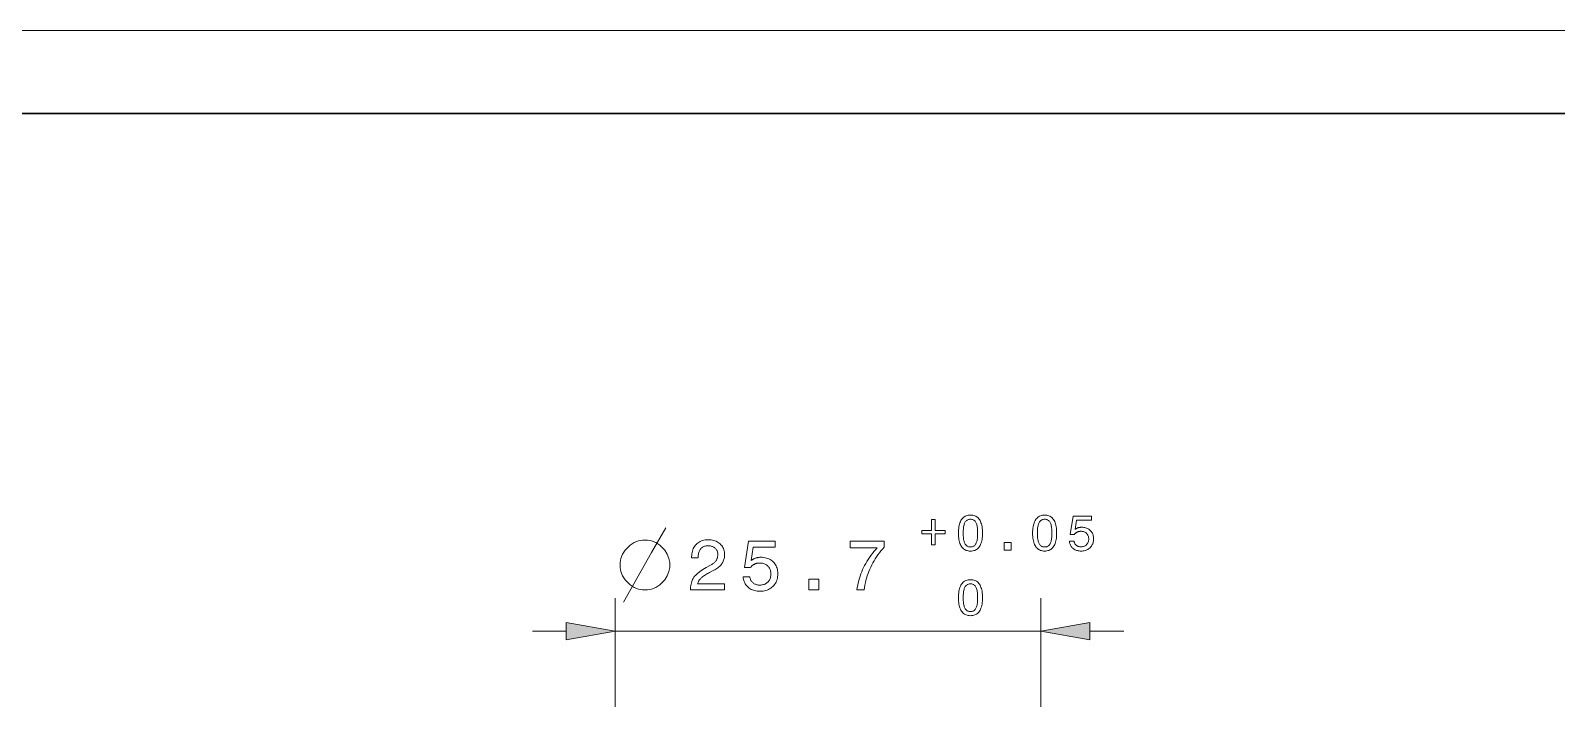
# Model space of a CAD drawing. Extents: x 0 to 297, y 0 to 530.
# Drawn here: x 60.5 to 152.6, y 379.7 to 420 of the extents above; entities that cross this region are included whole.
import ezdxf

# ---------------------------------------------------------------- set-up
doc = ezdxf.new("R2010")
doc.units = 0

msp = doc.modelspace()

# ---------------------------------------------------------------- linework, layer by layer
at = {"color": 7, "lineweight": 13}
for p, q in [((0, 420), (297, 420)), ((95.807, 383.745), (121.507, 383.745))]:
    msp.add_line(p, q, dxfattribs=at)
at = {"color": 7, "lineweight": 30}
msp.add_line((20, 415), (292, 415), dxfattribs=at)
at = {"color": 7, "lineweight": 13, "ltscale": 0.323801}
for p, q in [((95.807, 372.793), (95.807, 385.745)), ((121.507, 372.793), (121.507, 385.745))]:
    msp.add_line(p, q, dxfattribs=at)
at = {"color": 7, "lineweight": 13, "ltscale": 0.051139}
for p, q in [((90.807, 383.745), (92.852, 383.745)), ((124.461, 383.745), (126.507, 383.745))]:
    msp.add_line(p, q, dxfattribs=at)
at = {"color": 7, "lineweight": 13}
for points in [[(116.522, 389.669), (116.524, 389.773), (116.53, 389.872), (116.539, 389.966), (116.552, 390.054), (116.569, 390.138), (116.589, 390.216), (116.613, 390.29), (116.641, 390.358), (116.673, 390.422), (116.708, 390.48), (116.747, 390.533), (116.789, 390.58), (116.835, 390.622), (116.884, 390.658), (116.937, 390.688), (116.992, 390.713), (117.052, 390.733), (117.114, 390.747), (117.18, 390.755), (117.25, 390.758), (117.32, 390.755), (117.386, 390.747), (117.449, 390.733), (117.509, 390.714), (117.565, 390.689), (117.617, 390.659), (117.666, 390.623), (117.712, 390.581), (117.754, 390.534), (117.792, 390.482), (117.827, 390.424), (117.858, 390.361), (117.886, 390.293), (117.91, 390.219), (117.93, 390.141), (117.947, 390.057), (117.959, 389.968), (117.969, 389.873), (117.974, 389.774), (117.976, 389.669), (117.974, 389.564), (117.969, 389.465), (117.959, 389.371), (117.947, 389.282), (117.93, 389.198), (117.91, 389.12), (117.886, 389.047), (117.858, 388.979), (117.827, 388.916), (117.792, 388.859), (117.754, 388.806), (117.712, 388.76), (117.666, 388.719), (117.617, 388.683), (117.565, 388.653), (117.509, 388.628), (117.449, 388.609), (117.386, 388.595), (117.32, 388.587), (117.25, 388.584), (117.18, 388.587), (117.114, 388.595), (117.052, 388.609), (116.992, 388.628), (116.937, 388.653), (116.884, 388.684), (116.835, 388.719), (116.789, 388.761), (116.747, 388.808), (116.708, 388.86), (116.673, 388.918), (116.641, 388.981), (116.613, 389.049), (116.589, 389.122), (116.569, 389.2), (116.552, 389.284), (116.539, 389.372), (116.53, 389.466), (116.524, 389.565)], [(121, 389.669), (121.002, 389.773), (121.007, 389.872), (121.016, 389.966), (121.03, 390.054), (121.046, 390.138), (121.067, 390.216), (121.091, 390.29), (121.119, 390.358), (121.15, 390.422), (121.186, 390.48), (121.225, 390.533), (121.267, 390.58), (121.313, 390.622), (121.362, 390.658), (121.414, 390.688), (121.47, 390.713), (121.529, 390.733), (121.592, 390.747), (121.658, 390.755), (121.727, 390.758), (121.797, 390.755), (121.864, 390.747), (121.927, 390.733), (121.986, 390.714), (122.042, 390.689), (122.095, 390.659), (122.144, 390.623), (122.189, 390.581), (122.231, 390.534), (122.27, 390.482), (122.305, 390.424), (122.336, 390.361), (122.363, 390.293), (122.387, 390.219), (122.407, 390.141), (122.424, 390.057), (122.437, 389.968), (122.446, 389.873), (122.452, 389.774), (122.453, 389.669), (122.452, 389.564), (122.446, 389.465), (122.437, 389.371), (122.424, 389.282), (122.407, 389.198), (122.387, 389.12), (122.363, 389.047), (122.336, 388.979), (122.305, 388.916), (122.27, 388.859), (122.231, 388.806), (122.189, 388.76), (122.144, 388.719), (122.095, 388.683), (122.042, 388.653), (121.986, 388.628), (121.927, 388.609), (121.864, 388.595), (121.797, 388.587), (121.727, 388.584), (121.658, 388.587), (121.592, 388.595), (121.529, 388.609), (121.47, 388.628), (121.414, 388.653), (121.362, 388.684), (121.313, 388.719), (121.267, 388.761), (121.225, 388.808), (121.186, 388.86), (121.15, 388.918), (121.119, 388.981), (121.091, 389.049), (121.067, 389.122), (121.046, 389.2), (121.03, 389.284), (121.016, 389.372), (121.007, 389.466), (121.002, 389.565)], [(123.218, 389.192), (123.498, 389.192), (123.504, 389.16), (123.512, 389.13), (123.521, 389.1), (123.532, 389.073), (123.545, 389.046), (123.559, 389.021), (123.576, 388.998), (123.594, 388.976), (123.613, 388.955), (123.635, 388.936), (123.658, 388.919), (123.682, 388.903), (123.707, 388.889), (123.734, 388.877), (123.761, 388.867), (123.79, 388.859), (123.821, 388.852), (123.852, 388.848), (123.885, 388.845), (123.919, 388.844), (123.96, 388.845), (124, 388.849), (124.038, 388.855), (124.074, 388.864), (124.109, 388.876), (124.142, 388.89), (124.174, 388.907), (124.204, 388.926), (124.232, 388.948), (124.258, 388.972), (124.283, 388.999), (124.304, 389.027), (124.324, 389.057), (124.34, 389.088), (124.355, 389.121), (124.366, 389.156), (124.375, 389.192), (124.381, 389.23), (124.385, 389.269), (124.387, 389.31), (124.385, 389.352), (124.382, 389.392), (124.375, 389.431), (124.366, 389.467), (124.355, 389.502), (124.341, 389.536), (124.324, 389.567), (124.305, 389.597), (124.284, 389.625), (124.26, 389.651), (124.233, 389.675), (124.205, 389.697), (124.176, 389.716), (124.144, 389.732), (124.111, 389.746), (124.076, 389.758), (124.039, 389.767), (124.001, 389.773), (123.961, 389.777), (123.919, 389.778), (123.895, 389.778), (123.871, 389.776), (123.847, 389.774), (123.824, 389.77), (123.802, 389.766), (123.78, 389.761), (123.758, 389.754), (123.737, 389.747), (123.716, 389.739), (123.695, 389.729), (123.675, 389.719), (123.656, 389.708), (123.637, 389.696), (123.618, 389.683), (123.601, 389.669), (123.583, 389.654), (123.566, 389.638), (123.55, 389.621), (123.534, 389.603), (123.519, 389.585), (123.278, 389.585), (123.444, 390.697), (124.565, 390.697), (124.565, 390.45), (123.646, 390.45), (123.562, 389.884), (123.577, 389.897), (123.593, 389.91), (123.609, 389.921), (123.626, 389.932), (123.644, 389.943), (123.662, 389.953), (123.68, 389.962), (123.7, 389.97), (123.719, 389.978), (123.739, 389.985), (123.76, 389.992), (123.781, 389.998), (123.803, 390.003), (123.824, 390.008), (123.847, 390.011), (123.869, 390.015), (123.892, 390.017), (123.915, 390.019), (123.939, 390.02), (123.963, 390.02), (124.026, 390.018), (124.087, 390.012), (124.146, 390.003), (124.201, 389.989), (124.255, 389.972), (124.305, 389.951), (124.354, 389.926), (124.399, 389.897), (124.443, 389.865), (124.483, 389.828), (124.521, 389.789), (124.554, 389.747), (124.584, 389.702), (124.609, 389.656), (124.631, 389.607), (124.649, 389.555), (124.663, 389.501), (124.672, 389.445), (124.678, 389.386), (124.68, 389.325), (124.678, 389.26), (124.672, 389.198), (124.661, 389.138), (124.647, 389.081), (124.628, 389.026), (124.605, 388.973), (124.578, 388.924), (124.547, 388.876), (124.511, 388.832), (124.471, 388.789), (124.428, 388.75), (124.383, 388.715), (124.335, 388.685), (124.284, 388.658), (124.231, 388.635), (124.175, 388.617), (124.117, 388.603), (124.057, 388.592), (123.993, 388.586), (123.928, 388.584), (123.869, 388.586), (123.813, 388.591), (123.759, 388.599), (123.707, 388.611), (123.656, 388.626), (123.608, 388.644), (123.562, 388.666), (123.518, 388.691), (123.476, 388.72), (123.435, 388.752), (123.398, 388.786), (123.364, 388.823), (123.334, 388.862), (123.307, 388.903), (123.283, 388.946), (123.263, 388.991), (123.247, 389.038), (123.234, 389.087), (123.224, 389.139)], [(114.906, 390.482), (115.117, 390.482), (115.117, 389.827), (115.714, 389.827), (115.714, 389.617), (115.117, 389.617), (115.117, 388.962), (114.906, 388.962), (114.906, 389.617), (114.307, 389.617), (114.307, 389.827), (114.906, 389.827)], [(116.812, 389.669), (116.813, 389.584), (116.816, 389.505), (116.821, 389.429), (116.829, 389.359), (116.838, 389.293), (116.85, 389.232), (116.864, 389.175), (116.88, 389.123), (116.898, 389.076), (116.918, 389.034), (116.94, 388.995), (116.965, 388.961), (116.992, 388.931), (117.022, 388.905), (117.054, 388.882), (117.088, 388.864), (117.125, 388.85), (117.164, 388.84), (117.206, 388.834), (117.25, 388.832), (117.294, 388.834), (117.336, 388.84), (117.375, 388.85), (117.412, 388.864), (117.446, 388.882), (117.478, 388.904), (117.508, 388.93), (117.535, 388.96), (117.559, 388.993), (117.581, 389.031), (117.601, 389.074), (117.619, 389.121), (117.634, 389.172), (117.648, 389.229), (117.659, 389.29), (117.669, 389.356), (117.676, 389.427), (117.681, 389.503), (117.684, 389.584), (117.685, 389.669), (117.684, 389.754), (117.681, 389.835), (117.676, 389.911), (117.669, 389.982), (117.659, 390.048), (117.648, 390.11), (117.634, 390.167), (117.619, 390.219), (117.601, 390.266), (117.581, 390.308), (117.559, 390.346), (117.535, 390.38), (117.508, 390.409), (117.478, 390.435), (117.446, 390.457), (117.412, 390.475), (117.375, 390.489), (117.336, 390.499), (117.294, 390.505), (117.25, 390.507), (117.206, 390.505), (117.164, 390.499), (117.125, 390.489), (117.088, 390.475), (117.054, 390.457), (117.022, 390.435), (116.992, 390.408), (116.965, 390.378), (116.94, 390.344), (116.918, 390.306), (116.898, 390.263), (116.88, 390.216), (116.864, 390.164), (116.85, 390.107), (116.838, 390.046), (116.829, 389.98), (116.821, 389.909), (116.816, 389.834), (116.813, 389.754)], [(121.289, 389.669), (121.29, 389.584), (121.293, 389.505), (121.299, 389.429), (121.306, 389.359), (121.316, 389.293), (121.327, 389.232), (121.341, 389.175), (121.357, 389.123), (121.375, 389.076), (121.395, 389.034), (121.418, 388.995), (121.443, 388.961), (121.47, 388.931), (121.499, 388.905), (121.531, 388.882), (121.566, 388.864), (121.603, 388.85), (121.642, 388.84), (121.683, 388.834), (121.727, 388.832), (121.772, 388.834), (121.813, 388.84), (121.853, 388.85), (121.889, 388.864), (121.924, 388.882), (121.956, 388.904), (121.985, 388.93), (122.012, 388.96), (122.037, 388.993), (122.059, 389.031), (122.078, 389.074), (122.096, 389.121), (122.112, 389.172), (122.125, 389.229), (122.137, 389.29), (122.146, 389.356), (122.153, 389.427), (122.158, 389.503), (122.162, 389.584), (122.163, 389.669), (122.162, 389.754), (122.158, 389.835), (122.153, 389.911), (122.146, 389.982), (122.137, 390.048), (122.125, 390.11), (122.112, 390.167), (122.096, 390.219), (122.078, 390.266), (122.059, 390.308), (122.037, 390.346), (122.012, 390.38), (121.985, 390.409), (121.956, 390.435), (121.924, 390.457), (121.889, 390.475), (121.853, 390.489), (121.813, 390.499), (121.772, 390.505), (121.727, 390.507), (121.683, 390.505), (121.642, 390.499), (121.603, 390.489), (121.566, 390.475), (121.531, 390.457), (121.499, 390.435), (121.47, 390.408), (121.443, 390.378), (121.418, 390.344), (121.395, 390.306), (121.375, 390.263), (121.357, 390.216), (121.341, 390.164), (121.327, 390.107), (121.316, 390.046), (121.306, 389.98), (121.299, 389.909), (121.293, 389.834), (121.29, 389.754)], [(97.754, 389.245), (97.454, 389.245), (97.204, 389.195), (96.954, 389.095), (96.704, 388.945), (96.404, 388.645), (96.254, 388.395), (96.154, 388.145), (96.104, 387.895), (96.104, 387.595), (96.154, 387.345), (96.254, 387.095), (96.404, 386.845), (96.704, 386.545), (96.954, 386.395), (97.204, 386.295), (97.454, 386.245), (97.754, 386.245), (98.004, 386.295), (98.254, 386.395), (98.504, 386.545), (98.804, 386.845), (98.954, 387.095), (99.054, 387.345), (99.104, 387.595), (99.104, 387.895), (99.054, 388.145), (98.954, 388.395), (98.804, 388.645), (98.504, 388.945), (98.254, 389.095), (98.004, 389.195)], [(100.351, 386.245), (100.351, 386.257), (100.353, 386.345), (100.359, 386.429), (100.37, 386.511), (100.384, 386.59), (100.403, 386.666), (100.425, 386.738), (100.452, 386.808), (100.483, 386.875), (100.518, 386.939), (100.558, 387), (100.602, 387.06), (100.654, 387.12), (100.712, 387.179), (100.776, 387.238), (100.847, 387.297), (100.925, 387.357), (101.01, 387.416), (101.101, 387.474), (101.199, 387.533), (101.304, 387.592), (101.559, 387.731), (101.604, 387.756), (101.646, 387.782), (101.686, 387.808), (101.723, 387.835), (101.758, 387.863), (101.79, 387.891), (101.82, 387.92), (101.847, 387.95), (101.872, 387.98), (101.894, 388.01), (101.914, 388.042), (101.932, 388.074), (101.948, 388.108), (101.962, 388.143), (101.973, 388.179), (101.983, 388.216), (101.99, 388.254), (101.995, 388.293), (101.999, 388.333), (102, 388.374), (101.998, 388.421), (101.993, 388.466), (101.985, 388.509), (101.973, 388.55), (101.959, 388.589), (101.941, 388.627), (101.92, 388.663), (101.895, 388.696), (101.867, 388.729), (101.836, 388.759), (101.802, 388.787), (101.766, 388.811), (101.728, 388.833), (101.688, 388.853), (101.645, 388.869), (101.6, 388.882), (101.553, 388.892), (101.504, 388.899), (101.452, 388.904), (101.399, 388.905), (101.346, 388.903), (101.295, 388.898), (101.246, 388.889), (101.2, 388.876), (101.156, 388.859), (101.114, 388.838), (101.074, 388.814), (101.037, 388.786), (101.002, 388.755), (100.97, 388.72), (100.94, 388.681), (100.913, 388.64), (100.89, 388.596), (100.869, 388.549), (100.852, 388.499), (100.838, 388.447), (100.827, 388.392), (100.819, 388.334), (100.814, 388.273), (100.813, 388.21), (100.813, 388.174), (100.421, 388.174), (100.421, 388.235), (100.423, 388.328), (100.431, 388.417), (100.445, 388.502), (100.464, 388.583), (100.488, 388.66), (100.518, 388.733), (100.553, 388.802), (100.593, 388.868), (100.639, 388.929), (100.69, 388.986), (100.746, 389.039), (100.806, 389.086), (100.87, 389.128), (100.937, 389.164), (101.008, 389.194), (101.083, 389.219), (101.162, 389.239), (101.245, 389.253), (101.332, 389.261), (101.422, 389.264), (101.509, 389.261), (101.592, 389.254), (101.672, 389.241), (101.749, 389.224), (101.822, 389.202), (101.892, 389.175), (101.959, 389.143), (102.022, 389.106), (102.081, 389.064), (102.138, 389.017), (102.19, 388.966), (102.236, 388.912), (102.277, 388.855), (102.312, 388.795), (102.342, 388.732), (102.367, 388.666), (102.386, 388.596), (102.4, 388.524), (102.408, 388.448), (102.411, 388.37), (102.409, 388.309), (102.404, 388.249), (102.396, 388.191), (102.385, 388.134), (102.371, 388.079), (102.353, 388.026), (102.332, 387.974), (102.308, 387.923), (102.281, 387.874), (102.25, 387.827), (102.217, 387.781), (102.18, 387.736), (102.139, 387.693), (102.095, 387.65), (102.048, 387.609), (101.997, 387.57), (101.944, 387.531), (101.886, 387.494), (101.825, 387.458), (101.761, 387.423), (101.508, 387.295), (101.438, 387.257), (101.372, 387.221), (101.31, 387.185), (101.253, 387.15), (101.199, 387.116), (101.149, 387.082), (101.103, 387.049), (101.062, 387.017), (101.024, 386.986), (100.991, 386.955), (100.96, 386.924), (100.932, 386.893), (100.906, 386.861), (100.882, 386.828), (100.86, 386.794), (100.841, 386.76), (100.823, 386.725), (100.808, 386.689), (100.794, 386.653), (100.783, 386.616), (102.411, 386.616), (102.411, 386.245)], [(103.532, 387.027), (103.933, 387.027), (103.941, 386.981), (103.952, 386.937), (103.965, 386.896), (103.981, 386.856), (104, 386.818), (104.02, 386.783), (104.043, 386.749), (104.069, 386.718), (104.097, 386.688), (104.128, 386.661), (104.161, 386.636), (104.195, 386.614), (104.231, 386.594), (104.269, 386.577), (104.309, 386.562), (104.35, 386.55), (104.394, 386.541), (104.439, 386.535), (104.485, 386.531), (104.534, 386.529), (104.593, 386.531), (104.65, 386.537), (104.704, 386.546), (104.756, 386.559), (104.806, 386.575), (104.853, 386.595), (104.898, 386.619), (104.94, 386.647), (104.981, 386.678), (105.019, 386.713), (105.053, 386.751), (105.085, 386.791), (105.112, 386.833), (105.136, 386.878), (105.156, 386.925), (105.173, 386.975), (105.185, 387.026), (105.195, 387.08), (105.2, 387.137), (105.202, 387.195), (105.2, 387.255), (105.195, 387.313), (105.186, 387.368), (105.173, 387.42), (105.157, 387.47), (105.137, 387.518), (105.113, 387.562), (105.086, 387.605), (105.055, 387.645), (105.021, 387.682), (104.983, 387.717), (104.943, 387.748), (104.901, 387.775), (104.856, 387.799), (104.808, 387.818), (104.758, 387.835), (104.706, 387.847), (104.651, 387.857), (104.594, 387.862), (104.534, 387.864), (104.499, 387.863), (104.465, 387.861), (104.431, 387.858), (104.399, 387.853), (104.366, 387.846), (104.335, 387.839), (104.304, 387.83), (104.273, 387.819), (104.243, 387.807), (104.214, 387.794), (104.186, 387.78), (104.158, 387.764), (104.131, 387.746), (104.105, 387.728), (104.079, 387.708), (104.054, 387.686), (104.03, 387.664), (104.007, 387.64), (103.984, 387.614), (103.962, 387.588), (103.619, 387.588), (103.855, 389.177), (105.457, 389.177), (105.457, 388.823), (104.144, 388.823), (104.023, 388.016), (104.045, 388.034), (104.068, 388.052), (104.092, 388.068), (104.116, 388.084), (104.141, 388.099), (104.167, 388.113), (104.193, 388.126), (104.22, 388.138), (104.249, 388.15), (104.278, 388.16), (104.307, 388.169), (104.337, 388.178), (104.368, 388.185), (104.399, 388.192), (104.431, 388.197), (104.463, 388.202), (104.496, 388.205), (104.529, 388.208), (104.563, 388.209), (104.597, 388.21), (104.687, 388.207), (104.774, 388.199), (104.858, 388.185), (104.937, 388.166), (105.014, 388.141), (105.086, 388.111), (105.155, 388.075), (105.22, 388.034), (105.282, 387.988), (105.34, 387.935), (105.394, 387.879), (105.441, 387.819), (105.484, 387.756), (105.52, 387.689), (105.551, 387.619), (105.577, 387.545), (105.596, 387.468), (105.61, 387.388), (105.619, 387.304), (105.622, 387.217), (105.619, 387.124), (105.61, 387.035), (105.595, 386.949), (105.574, 386.867), (105.547, 386.789), (105.514, 386.714), (105.475, 386.643), (105.431, 386.576), (105.38, 386.512), (105.323, 386.451), (105.262, 386.396), (105.197, 386.346), (105.128, 386.302), (105.056, 386.264), (104.98, 386.232), (104.9, 386.205), (104.817, 386.185), (104.731, 386.17), (104.64, 386.161), (104.546, 386.158), (104.463, 386.161), (104.383, 386.168), (104.305, 386.18), (104.23, 386.197), (104.159, 386.218), (104.09, 386.244), (104.024, 386.275), (103.961, 386.311), (103.901, 386.352), (103.843, 386.398), (103.79, 386.447), (103.741, 386.499), (103.698, 386.555), (103.659, 386.613), (103.626, 386.674), (103.597, 386.739), (103.574, 386.806), (103.555, 386.877), (103.541, 386.95)], [(110.399, 386.245), (110.42, 386.388), (110.446, 386.53), (110.475, 386.67), (110.509, 386.807), (110.547, 386.943), (110.588, 387.076), (110.634, 387.208), (110.684, 387.338), (110.738, 387.465), (110.796, 387.591), (110.859, 387.715), (110.926, 387.838), (110.997, 387.96), (111.073, 388.081), (111.154, 388.2), (111.24, 388.319), (111.33, 388.437), (111.425, 388.553), (111.524, 388.669), (111.628, 388.783), (109.988, 388.783), (109.988, 389.177), (112.043, 389.177), (112.043, 388.819), (111.943, 388.707), (111.847, 388.593), (111.755, 388.477), (111.667, 388.36), (111.584, 388.241), (111.504, 388.121), (111.429, 387.998), (111.358, 387.874), (111.292, 387.749), (111.229, 387.621), (111.171, 387.492), (111.117, 387.361), (111.067, 387.228), (111.022, 387.093), (110.98, 386.957), (110.943, 386.818), (110.91, 386.678), (110.881, 386.535), (110.856, 386.391), (110.835, 386.245)], [(119.28, 388.645), (119.28, 389.095), (119.698, 389.095), (119.698, 388.645)], [(107.502, 386.245), (107.502, 386.888), (108.099, 386.888), (108.099, 386.245)], [(116.522, 385.769), (116.524, 385.873), (116.53, 385.972), (116.539, 386.066), (116.552, 386.154), (116.569, 386.238), (116.589, 386.316), (116.613, 386.39), (116.641, 386.458), (116.673, 386.522), (116.708, 386.58), (116.747, 386.633), (116.789, 386.68), (116.835, 386.722), (116.884, 386.758), (116.937, 386.788), (116.992, 386.813), (117.052, 386.833), (117.114, 386.847), (117.18, 386.855), (117.25, 386.858), (117.32, 386.855), (117.386, 386.847), (117.449, 386.833), (117.509, 386.814), (117.565, 386.789), (117.617, 386.759), (117.666, 386.723), (117.712, 386.681), (117.754, 386.634), (117.792, 386.582), (117.827, 386.524), (117.858, 386.461), (117.886, 386.393), (117.91, 386.319), (117.93, 386.241), (117.947, 386.157), (117.959, 386.068), (117.969, 385.973), (117.974, 385.874), (117.976, 385.769), (117.974, 385.664), (117.969, 385.565), (117.959, 385.471), (117.947, 385.382), (117.93, 385.298), (117.91, 385.22), (117.886, 385.147), (117.858, 385.079), (117.827, 385.016), (117.792, 384.959), (117.754, 384.906), (117.712, 384.86), (117.666, 384.819), (117.617, 384.783), (117.565, 384.753), (117.509, 384.728), (117.449, 384.709), (117.386, 384.695), (117.32, 384.687), (117.25, 384.684), (117.18, 384.687), (117.114, 384.695), (117.052, 384.709), (116.992, 384.728), (116.937, 384.753), (116.884, 384.784), (116.835, 384.819), (116.789, 384.861), (116.747, 384.908), (116.708, 384.96), (116.673, 385.018), (116.641, 385.081), (116.613, 385.149), (116.589, 385.222), (116.569, 385.3), (116.552, 385.384), (116.539, 385.472), (116.53, 385.566), (116.524, 385.665)], [(116.812, 385.769), (116.813, 385.684), (116.816, 385.605), (116.821, 385.529), (116.829, 385.459), (116.838, 385.393), (116.85, 385.332), (116.864, 385.275), (116.88, 385.223), (116.898, 385.176), (116.918, 385.134), (116.94, 385.095), (116.965, 385.061), (116.992, 385.031), (117.022, 385.005), (117.054, 384.982), (117.088, 384.964), (117.125, 384.95), (117.164, 384.94), (117.206, 384.934), (117.25, 384.932), (117.294, 384.934), (117.336, 384.94), (117.375, 384.95), (117.412, 384.964), (117.446, 384.982), (117.478, 385.004), (117.508, 385.03), (117.535, 385.06), (117.559, 385.093), (117.581, 385.131), (117.601, 385.174), (117.619, 385.221), (117.634, 385.272), (117.648, 385.329), (117.659, 385.39), (117.669, 385.456), (117.676, 385.527), (117.681, 385.603), (117.684, 385.684), (117.685, 385.769), (117.684, 385.854), (117.681, 385.935), (117.676, 386.011), (117.669, 386.082), (117.659, 386.148), (117.648, 386.21), (117.634, 386.267), (117.619, 386.319), (117.601, 386.366), (117.581, 386.408), (117.559, 386.446), (117.535, 386.48), (117.508, 386.509), (117.478, 386.535), (117.446, 386.557), (117.412, 386.575), (117.375, 386.589), (117.336, 386.599), (117.294, 386.605), (117.25, 386.607), (117.206, 386.605), (117.164, 386.599), (117.125, 386.589), (117.088, 386.575), (117.054, 386.557), (117.022, 386.535), (116.992, 386.508), (116.965, 386.478), (116.94, 386.444), (116.918, 386.406), (116.898, 386.363), (116.88, 386.316), (116.864, 386.264), (116.85, 386.207), (116.838, 386.146), (116.829, 386.08), (116.821, 386.009), (116.816, 385.934), (116.813, 385.854)], [(92.852, 383.224), (95.807, 383.745), (92.852, 384.266)], [(124.461, 384.266), (121.507, 383.745), (124.461, 383.224)]]:
    msp.add_lwpolyline(points, close=True, dxfattribs=at)
msp.add_lwpolyline([(96.304, 385.495), (98.004, 388.495), (98.854, 389.995)], dxfattribs=at)
for points in [[(92.852, 383.224), (95.807, 383.745), (92.852, 383.224), (92.852, 384.266)], [(124.461, 384.266), (121.507, 383.745), (124.461, 384.266), (124.461, 383.224)]]:
    msp.add_solid(points, dxfattribs=at)

doc.saveas('drawing.dxf')
